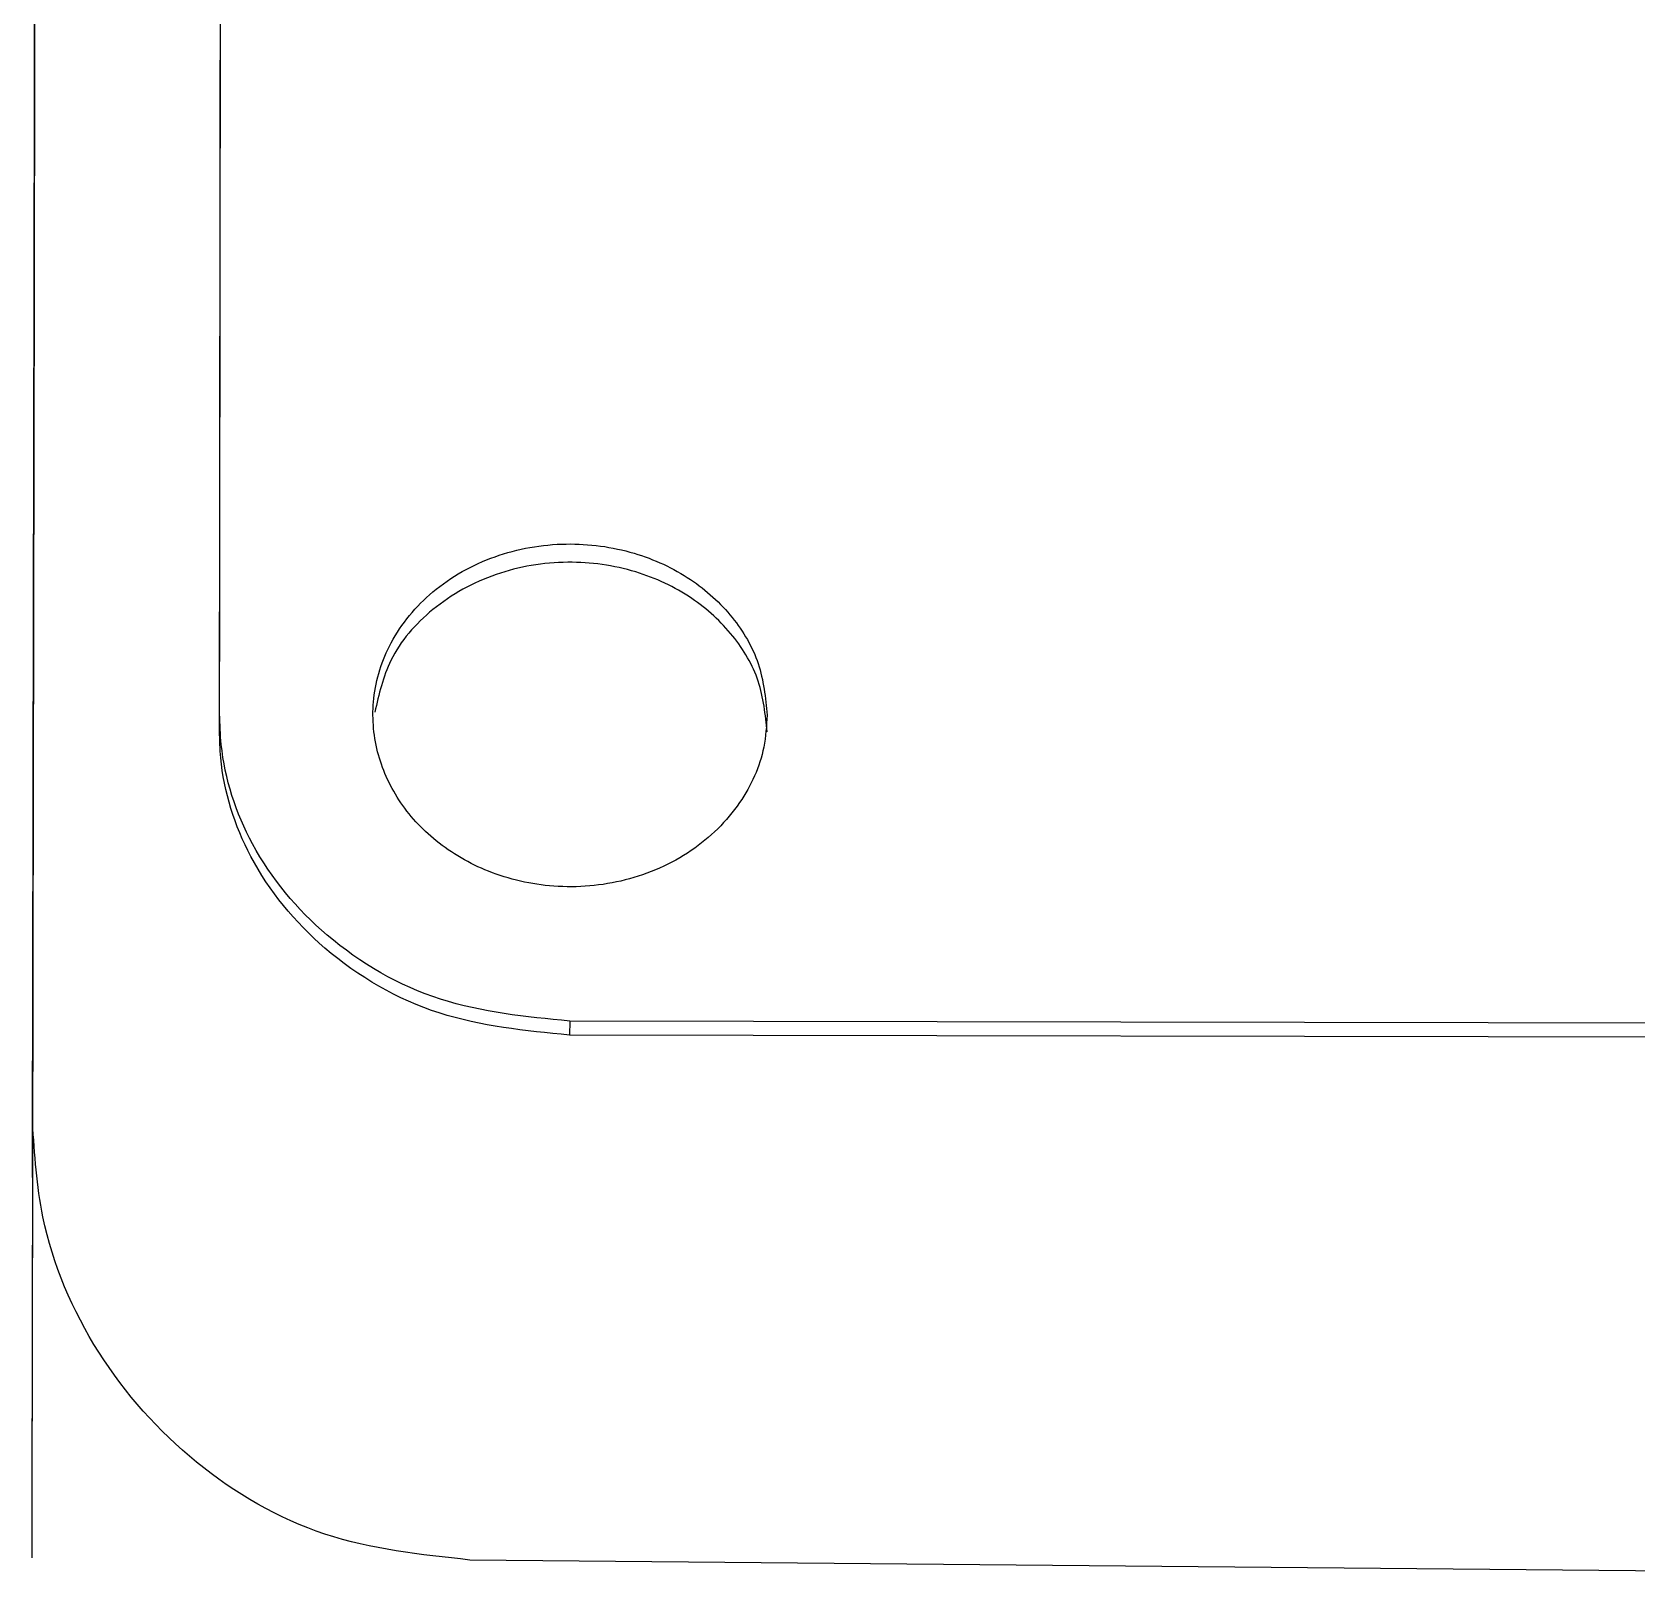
# Model space of a CAD drawing. Header units: millimetres. Extents: x 2104 to 4053, y 855 to 2233.
# Drawn here: x 2506.54 to 2524.86, y 2043.39 to 2061.12 of the extents above; entities that cross this region are included whole.
import ezdxf

# ---------------------------------------------------------------- set-up
doc = ezdxf.new("R2010")
doc.units = ezdxf.units.MM

msp = doc.modelspace()

# ---------------------------------------------------------------- linework, layer by layer
at = {"color": 7, "linetype": 'Continuous', "lineweight": 25}
for p, q in [((2508.678, 2053.145), (2508.679, 2053.337)), ((2512.675, 2049.83), (2512.673, 2049.67)), ((2549.675, 2049.762), (2512.675, 2049.83)), ((2549.673, 2049.602), (2512.673, 2049.67)), ((2541.987, 2043.393), (2511.535, 2043.677))]:
    msp.add_line(p, q, dxfattribs=at)
at = {"color": 7, "linetype": 'Continuous', "lineweight": 25, "flags": 128}
msp.add_lwpolyline([(2506.544, 2048.671), (2506.543, 2048.053), (2506.542, 2047.433), (2506.541, 2046.813), (2506.54, 2046.192), (2506.539, 2045.57), (2506.537, 2044.947), (2506.536, 2044.324), (2506.535, 2043.7)], dxfattribs=at)
at = {"color": 7, "linetype": 'Continuous', "lineweight": 25}
for points in [[(2506.66, 2110.021), (2506.66, 2109.941), (2506.659, 2109.78), (2506.656, 2108.133), (2506.651, 2105.482), (2506.644, 2101.764), (2506.635, 2097.062), (2506.625, 2091.437), (2506.613, 2084.974), (2506.599, 2077.768), (2506.584, 2069.925), (2506.569, 2061.557), (2506.552, 2052.801), (2506.541, 2046.759), (2506.535, 2043.738)], [(2506.543, 2048.044), (2506.548, 2050.63), (2506.558, 2055.802), (2506.572, 2063.26), (2506.585, 2070.384), (2506.598, 2077.072), (2506.609, 2083.25), (2506.62, 2088.84), (2506.629, 2093.777), (2506.637, 2098), (2506.644, 2101.464), (2506.649, 2104.105), (2506.652, 2105.972), (2506.653, 2106.489), (2506.654, 2106.747)]]:
    msp.add_open_spline(points, degree=3, dxfattribs=at)
for points, knots in [([(2508.679, 2053.333), (2508.68, 2053.823), (2508.683, 2056.278), (2508.689, 2060.626), (2508.695, 2066.233), (2508.7, 2071.629), (2508.704, 2077.383), (2508.707, 2083.335), (2508.708, 2089.261), (2508.706, 2094.53), (2508.703, 2099.057), (2508.697, 2102.811), (2508.69, 2105.401), (2508.683, 2107.094), (2508.676, 2108.174), (2508.668, 2108.9), (2508.662, 2109.052), (2508.659, 2109.127)], [0, 0, 0, 0, 0.015692, 0.078515, 0.141334, 0.20415, 0.266967, 0.352016, 0.437317, 0.522367, 0.607418, 0.69272, 0.77777, 0.83263, 0.887489, 0.943742, 1, 1, 1, 1]), ([(2508.678, 2053.141), (2508.679, 2053.68), (2508.682, 2056.373), (2508.689, 2061.719), (2508.696, 2068.936), (2508.702, 2076.253), (2508.705, 2082.427), (2508.706, 2087.531), (2508.705, 2091.71), (2508.703, 2095.917), (2508.699, 2099.922), (2508.692, 2103.461), (2508.683, 2106.135), (2508.672, 2107.929), (2508.662, 2108.261), (2508.657, 2108.428)], [0, 0, 0, 0, 0.017379, 0.086966, 0.17585, 0.265018, 0.353899, 0.419464, 0.485029, 0.550594, 0.638845, 0.727377, 0.81563, 0.907817, 1, 1, 1, 1]), ([(2514.929, 2053.321), (2514.909, 2053.521), (2514.868, 2053.922), (2514.547, 2054.464), (2514.059, 2054.909), (2513.4, 2055.212), (2512.619, 2055.317), (2511.806, 2055.174), (2511.094, 2054.776), (2510.608, 2054.191), (2510.401, 2053.535), (2510.447, 2052.9), (2510.702, 2052.331), (2511.142, 2051.851), (2511.755, 2051.498), (2512.507, 2051.327), (2513.323, 2051.397), (2514.08, 2051.729), (2514.637, 2052.276), (2514.898, 2052.848), (2514.921, 2053.199), (2514.929, 2053.321)], [0, 0, 0, 0, 0.046279, 0.092725, 0.141725, 0.195203, 0.253703, 0.315281, 0.376932, 0.43439, 0.485836, 0.533043, 0.57924, 0.627326, 0.679267, 0.736374, 0.797512, 0.859391, 0.918431, 0.971633, 1, 1, 1, 1]), ([(2514.928, 2053.13), (2514.908, 2053.326), (2514.868, 2053.72), (2514.552, 2054.253), (2514.071, 2054.694), (2513.417, 2054.998), (2512.637, 2055.109), (2511.816, 2054.971), (2511.101, 2054.576), (2510.6, 2054.006), (2510.497, 2053.559), (2510.451, 2053.357)], [0, 0, 0, 0, 0.0945636, 0.1894819, 0.2900462, 0.4006216, 0.52239, 0.6514456, 0.7808341, 0.9007344, 1, 1, 1, 1]), ([(2512.675, 2049.83), (2512.174, 2049.878), (2511.171, 2049.976), (2509.879, 2050.723), (2509.007, 2051.772), (2508.701, 2052.708), (2508.683, 2053.217), (2508.679, 2053.333)], [0, 0, 0, 0, 0.251176, 0.502957, 0.733145, 0.939637, 1, 1, 1, 1]), ([(2512.673, 2049.67), (2512.168, 2049.719), (2511.156, 2049.817), (2509.856, 2050.571), (2508.988, 2051.625), (2508.696, 2052.547), (2508.681, 2053.039), (2508.678, 2053.141)], [0, 0, 0, 0, 0.254502, 0.509672, 0.741039, 0.946304, 1, 1, 1, 1]), ([(2511.535, 2043.677), (2510.973, 2043.738), (2509.85, 2043.858), (2508.354, 2044.729), (2507.225, 2045.998), (2506.627, 2047.394), (2506.568, 2048.31), (2506.544, 2048.671)], [0, 0, 0, 0, 0.214435, 0.428838, 0.643997, 0.859437, 1, 1, 1, 1])]:
    msp.add_open_spline(points, degree=3, knots=knots, dxfattribs=at)

doc.saveas('drawing.dxf')
